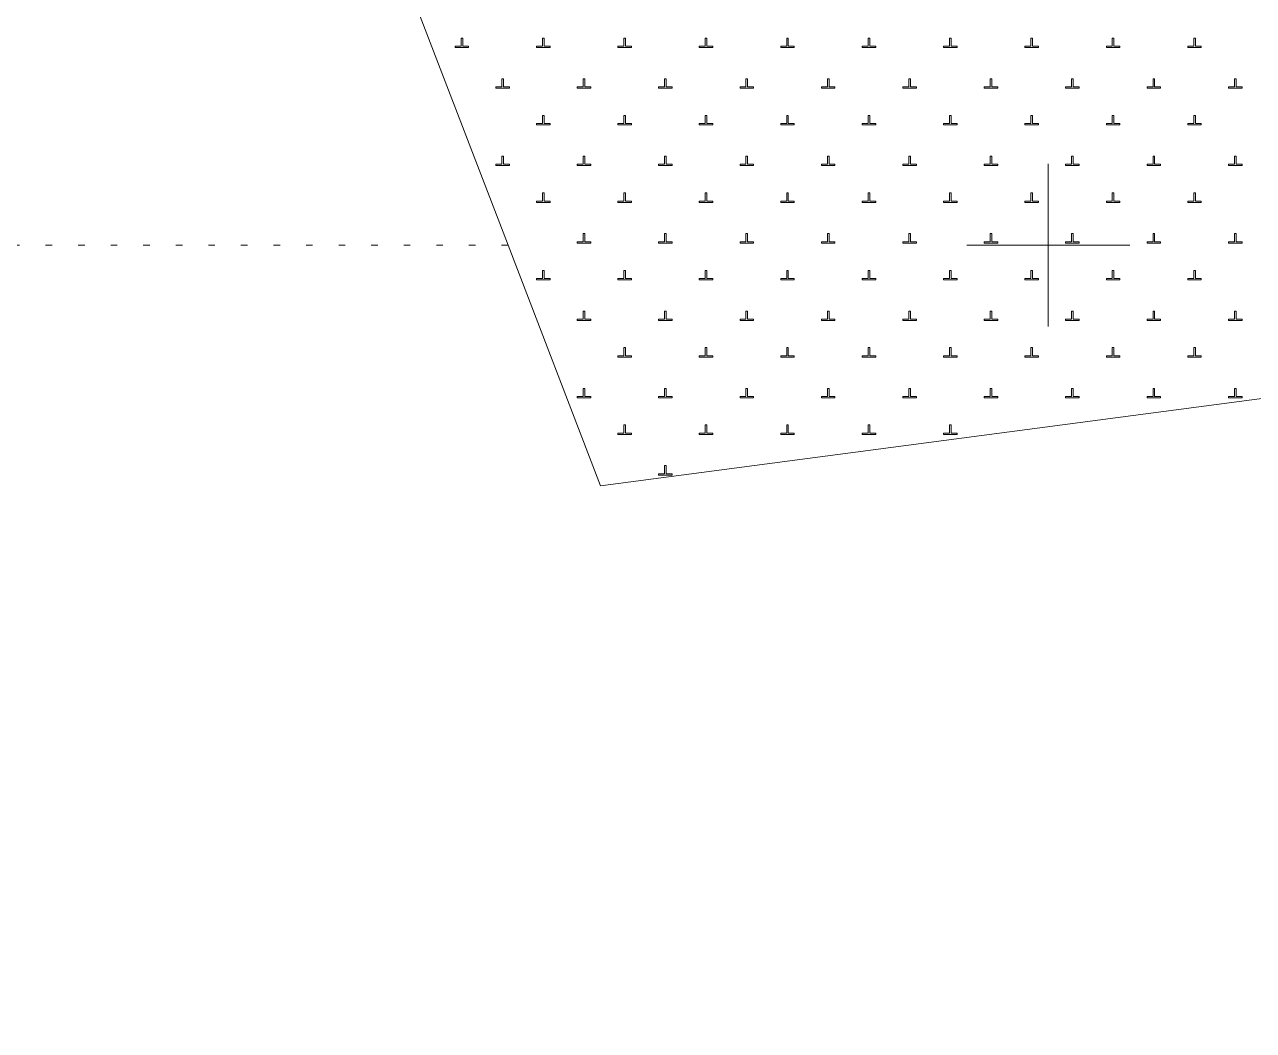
# Model space of a CAD drawing. Header units: metres. Extents: x 550890 to 551618, y 1839259 to 1840146.
# Drawn here: x 551362.27 to 551407.56, y 1839971.05 to 1840008.13 of the extents above; entities that cross this region are included whole.
import ezdxf

# ---------------------------------------------------------------- set-up
doc = ezdxf.new("R2010")
doc.units = ezdxf.units.M
doc.header["$LTSCALE"] = 0.8
doc.linetypes.add('DOTTED', pattern=[1.5, 0.3, -1.2])
for name, color, linetype, lineweight in [('10', 7, 'Continuous', 13), ('19', 7, 'Continuous', 13), ('24', 7, 'Continuous', 13), ('63', 7, 'Continuous', 13)]:
    doc.layers.add(name, color=color, linetype=linetype, lineweight=lineweight)

msp = doc.modelspace()

# ---------------------------------------------------------------- linework, layer by layer
at = {"layer": '10'}
for points in [[(551380.09, 1840000), (551364.14, 1840041.48), (551375.37, 1840077.11), (551380.41, 1840102.63)], [(551419.93, 1839941.82), (551449.31, 1839963.25), (551424.53, 1839996.55), (551383.5, 1839991.13), (551380.09, 1840000)]]:
    msp.add_lwpolyline(points, dxfattribs=at)
at = {"layer": '19'}
for points in [[(551378.14, 1840007.28), (551378.64, 1840007.28), (551378.64, 1840007.33), (551378.42, 1840007.33), (551378.42, 1840007.63), (551378.36, 1840007.63), (551378.36, 1840007.33), (551378.14, 1840007.33)], [(551381.14, 1840007.28), (551381.64, 1840007.28), (551381.64, 1840007.33), (551381.42, 1840007.33), (551381.42, 1840007.63), (551381.36, 1840007.63), (551381.36, 1840007.33), (551381.14, 1840007.33)], [(551384.14, 1840007.28), (551384.64, 1840007.28), (551384.64, 1840007.33), (551384.42, 1840007.33), (551384.42, 1840007.63), (551384.36, 1840007.63), (551384.36, 1840007.33), (551384.14, 1840007.33)], [(551387.14, 1840007.28), (551387.64, 1840007.28), (551387.64, 1840007.33), (551387.42, 1840007.33), (551387.42, 1840007.63), (551387.36, 1840007.63), (551387.36, 1840007.33), (551387.14, 1840007.33)], [(551390.14, 1840007.28), (551390.64, 1840007.28), (551390.64, 1840007.33), (551390.42, 1840007.33), (551390.42, 1840007.63), (551390.36, 1840007.63), (551390.36, 1840007.33), (551390.14, 1840007.33)], [(551393.14, 1840007.28), (551393.64, 1840007.28), (551393.64, 1840007.33), (551393.42, 1840007.33), (551393.42, 1840007.63), (551393.36, 1840007.63), (551393.36, 1840007.33), (551393.14, 1840007.33)], [(551396.14, 1840007.28), (551396.64, 1840007.28), (551396.64, 1840007.33), (551396.42, 1840007.33), (551396.42, 1840007.63), (551396.36, 1840007.63), (551396.36, 1840007.33), (551396.14, 1840007.33)], [(551399.14, 1840007.28), (551399.64, 1840007.28), (551399.64, 1840007.33), (551399.42, 1840007.33), (551399.42, 1840007.63), (551399.36, 1840007.63), (551399.36, 1840007.33), (551399.14, 1840007.33)], [(551402.14, 1840007.28), (551402.64, 1840007.28), (551402.64, 1840007.33), (551402.42, 1840007.33), (551402.42, 1840007.63), (551402.36, 1840007.63), (551402.36, 1840007.33), (551402.14, 1840007.33)], [(551405.14, 1840007.28), (551405.64, 1840007.28), (551405.64, 1840007.33), (551405.42, 1840007.33), (551405.42, 1840007.63), (551405.36, 1840007.63), (551405.36, 1840007.33), (551405.14, 1840007.33)], [(551379.64, 1840005.78), (551380.14, 1840005.78), (551380.14, 1840005.83), (551379.92, 1840005.83), (551379.92, 1840006.13), (551379.86, 1840006.13), (551379.86, 1840005.83), (551379.64, 1840005.83)], [(551382.64, 1840005.78), (551383.14, 1840005.78), (551383.14, 1840005.83), (551382.92, 1840005.83), (551382.92, 1840006.13), (551382.86, 1840006.13), (551382.86, 1840005.83), (551382.64, 1840005.83)], [(551385.64, 1840005.78), (551386.14, 1840005.78), (551386.14, 1840005.83), (551385.92, 1840005.83), (551385.92, 1840006.13), (551385.86, 1840006.13), (551385.86, 1840005.83), (551385.64, 1840005.83)], [(551388.64, 1840005.78), (551389.14, 1840005.78), (551389.14, 1840005.83), (551388.92, 1840005.83), (551388.92, 1840006.13), (551388.86, 1840006.13), (551388.86, 1840005.83), (551388.64, 1840005.83)], [(551391.64, 1840005.78), (551392.14, 1840005.78), (551392.14, 1840005.83), (551391.92, 1840005.83), (551391.92, 1840006.13), (551391.86, 1840006.13), (551391.86, 1840005.83), (551391.64, 1840005.83)], [(551394.64, 1840005.78), (551395.14, 1840005.78), (551395.14, 1840005.83), (551394.92, 1840005.83), (551394.92, 1840006.13), (551394.86, 1840006.13), (551394.86, 1840005.83), (551394.64, 1840005.83)], [(551397.64, 1840005.78), (551398.14, 1840005.78), (551398.14, 1840005.83), (551397.92, 1840005.83), (551397.92, 1840006.13), (551397.86, 1840006.13), (551397.86, 1840005.83), (551397.64, 1840005.83)], [(551400.64, 1840005.78), (551401.14, 1840005.78), (551401.14, 1840005.83), (551400.92, 1840005.83), (551400.92, 1840006.13), (551400.86, 1840006.13), (551400.86, 1840005.83), (551400.64, 1840005.83)], [(551403.64, 1840005.78), (551404.14, 1840005.78), (551404.14, 1840005.83), (551403.92, 1840005.83), (551403.92, 1840006.13), (551403.86, 1840006.13), (551403.86, 1840005.83), (551403.64, 1840005.83)], [(551406.64, 1840005.78), (551407.14, 1840005.78), (551407.14, 1840005.83), (551406.92, 1840005.83), (551406.92, 1840006.13), (551406.86, 1840006.13), (551406.86, 1840005.83), (551406.64, 1840005.83)], [(551381.14, 1840004.43), (551381.64, 1840004.43), (551381.64, 1840004.48), (551381.42, 1840004.48), (551381.42, 1840004.78), (551381.36, 1840004.78), (551381.36, 1840004.48), (551381.14, 1840004.48)], [(551384.14, 1840004.43), (551384.64, 1840004.43), (551384.64, 1840004.48), (551384.42, 1840004.48), (551384.42, 1840004.78), (551384.36, 1840004.78), (551384.36, 1840004.48), (551384.14, 1840004.48)], [(551387.14, 1840004.43), (551387.64, 1840004.43), (551387.64, 1840004.48), (551387.42, 1840004.48), (551387.42, 1840004.78), (551387.36, 1840004.78), (551387.36, 1840004.48), (551387.14, 1840004.48)], [(551390.14, 1840004.43), (551390.64, 1840004.43), (551390.64, 1840004.48), (551390.42, 1840004.48), (551390.42, 1840004.78), (551390.36, 1840004.78), (551390.36, 1840004.48), (551390.14, 1840004.48)], [(551393.14, 1840004.43), (551393.64, 1840004.43), (551393.64, 1840004.48), (551393.42, 1840004.48), (551393.42, 1840004.78), (551393.36, 1840004.78), (551393.36, 1840004.48), (551393.14, 1840004.48)], [(551396.14, 1840004.43), (551396.64, 1840004.43), (551396.64, 1840004.48), (551396.42, 1840004.48), (551396.42, 1840004.78), (551396.36, 1840004.78), (551396.36, 1840004.48), (551396.14, 1840004.48)], [(551399.14, 1840004.43), (551399.64, 1840004.43), (551399.64, 1840004.48), (551399.42, 1840004.48), (551399.42, 1840004.78), (551399.36, 1840004.78), (551399.36, 1840004.48), (551399.14, 1840004.48)], [(551402.14, 1840004.43), (551402.64, 1840004.43), (551402.64, 1840004.48), (551402.42, 1840004.48), (551402.42, 1840004.78), (551402.36, 1840004.78), (551402.36, 1840004.48), (551402.14, 1840004.48)], [(551405.14, 1840004.43), (551405.64, 1840004.43), (551405.64, 1840004.48), (551405.42, 1840004.48), (551405.42, 1840004.78), (551405.36, 1840004.78), (551405.36, 1840004.48), (551405.14, 1840004.48)], [(551379.64, 1840002.93), (551380.14, 1840002.93), (551380.14, 1840002.98), (551379.92, 1840002.98), (551379.92, 1840003.28), (551379.86, 1840003.28), (551379.86, 1840002.98), (551379.64, 1840002.98)], [(551382.64, 1840002.93), (551383.14, 1840002.93), (551383.14, 1840002.98), (551382.92, 1840002.98), (551382.92, 1840003.28), (551382.86, 1840003.28), (551382.86, 1840002.98), (551382.64, 1840002.98)], [(551385.64, 1840002.93), (551386.14, 1840002.93), (551386.14, 1840002.98), (551385.92, 1840002.98), (551385.92, 1840003.28), (551385.86, 1840003.28), (551385.86, 1840002.98), (551385.64, 1840002.98)], [(551388.64, 1840002.93), (551389.14, 1840002.93), (551389.14, 1840002.98), (551388.92, 1840002.98), (551388.92, 1840003.28), (551388.86, 1840003.28), (551388.86, 1840002.98), (551388.64, 1840002.98)], [(551391.64, 1840002.93), (551392.14, 1840002.93), (551392.14, 1840002.98), (551391.92, 1840002.98), (551391.92, 1840003.28), (551391.86, 1840003.28), (551391.86, 1840002.98), (551391.64, 1840002.98)], [(551394.64, 1840002.93), (551395.14, 1840002.93), (551395.14, 1840002.98), (551394.92, 1840002.98), (551394.92, 1840003.28), (551394.86, 1840003.28), (551394.86, 1840002.98), (551394.64, 1840002.98)], [(551397.64, 1840002.93), (551398.14, 1840002.93), (551398.14, 1840002.98), (551397.92, 1840002.98), (551397.92, 1840003.28), (551397.86, 1840003.28), (551397.86, 1840002.98), (551397.64, 1840002.98)], [(551400.64, 1840002.93), (551401.14, 1840002.93), (551401.14, 1840002.98), (551400.92, 1840002.98), (551400.92, 1840003.28), (551400.86, 1840003.28), (551400.86, 1840002.98), (551400.64, 1840002.98)], [(551403.64, 1840002.93), (551404.14, 1840002.93), (551404.14, 1840002.98), (551403.92, 1840002.98), (551403.92, 1840003.28), (551403.86, 1840003.28), (551403.86, 1840002.98), (551403.64, 1840002.98)], [(551406.64, 1840002.93), (551407.14, 1840002.93), (551407.14, 1840002.98), (551406.92, 1840002.98), (551406.92, 1840003.28), (551406.86, 1840003.28), (551406.86, 1840002.98), (551406.64, 1840002.98)], [(551381.14, 1840001.57), (551381.64, 1840001.57), (551381.64, 1840001.62), (551381.42, 1840001.62), (551381.42, 1840001.93), (551381.36, 1840001.93), (551381.36, 1840001.62), (551381.14, 1840001.62)], [(551384.14, 1840001.57), (551384.64, 1840001.57), (551384.64, 1840001.62), (551384.42, 1840001.62), (551384.42, 1840001.93), (551384.36, 1840001.93), (551384.36, 1840001.62), (551384.14, 1840001.62)], [(551387.14, 1840001.57), (551387.64, 1840001.57), (551387.64, 1840001.62), (551387.42, 1840001.62), (551387.42, 1840001.93), (551387.36, 1840001.93), (551387.36, 1840001.62), (551387.14, 1840001.62)], [(551390.14, 1840001.57), (551390.64, 1840001.57), (551390.64, 1840001.62), (551390.42, 1840001.62), (551390.42, 1840001.93), (551390.36, 1840001.93), (551390.36, 1840001.62), (551390.14, 1840001.62)], [(551393.14, 1840001.57), (551393.64, 1840001.57), (551393.64, 1840001.62), (551393.42, 1840001.62), (551393.42, 1840001.93), (551393.36, 1840001.93), (551393.36, 1840001.62), (551393.14, 1840001.62)], [(551396.14, 1840001.57), (551396.64, 1840001.57), (551396.64, 1840001.62), (551396.42, 1840001.62), (551396.42, 1840001.93), (551396.36, 1840001.93), (551396.36, 1840001.62), (551396.14, 1840001.62)], [(551399.14, 1840001.57), (551399.64, 1840001.57), (551399.64, 1840001.62), (551399.42, 1840001.62), (551399.42, 1840001.93), (551399.36, 1840001.93), (551399.36, 1840001.62), (551399.14, 1840001.62)], [(551402.14, 1840001.57), (551402.64, 1840001.57), (551402.64, 1840001.62), (551402.42, 1840001.62), (551402.42, 1840001.93), (551402.36, 1840001.93), (551402.36, 1840001.62), (551402.14, 1840001.62)], [(551405.14, 1840001.57), (551405.64, 1840001.57), (551405.64, 1840001.62), (551405.42, 1840001.62), (551405.42, 1840001.93), (551405.36, 1840001.93), (551405.36, 1840001.62), (551405.14, 1840001.62)], [(551382.64, 1840000.07), (551383.14, 1840000.07), (551383.14, 1840000.12), (551382.92, 1840000.12), (551382.92, 1840000.43), (551382.86, 1840000.43), (551382.86, 1840000.12), (551382.64, 1840000.12)], [(551385.64, 1840000.07), (551386.14, 1840000.07), (551386.14, 1840000.12), (551385.92, 1840000.12), (551385.92, 1840000.43), (551385.86, 1840000.43), (551385.86, 1840000.12), (551385.64, 1840000.12)], [(551388.64, 1840000.07), (551389.14, 1840000.07), (551389.14, 1840000.12), (551388.92, 1840000.12), (551388.92, 1840000.43), (551388.86, 1840000.43), (551388.86, 1840000.12), (551388.64, 1840000.12)], [(551391.64, 1840000.07), (551392.14, 1840000.07), (551392.14, 1840000.12), (551391.92, 1840000.12), (551391.92, 1840000.43), (551391.86, 1840000.43), (551391.86, 1840000.12), (551391.64, 1840000.12)], [(551394.64, 1840000.07), (551395.14, 1840000.07), (551395.14, 1840000.12), (551394.92, 1840000.12), (551394.92, 1840000.43), (551394.86, 1840000.43), (551394.86, 1840000.12), (551394.64, 1840000.12)], [(551397.64, 1840000.07), (551398.14, 1840000.07), (551398.14, 1840000.12), (551397.92, 1840000.12), (551397.92, 1840000.43), (551397.86, 1840000.43), (551397.86, 1840000.12), (551397.64, 1840000.12)], [(551400.64, 1840000.07), (551401.14, 1840000.07), (551401.14, 1840000.12), (551400.92, 1840000.12), (551400.92, 1840000.43), (551400.86, 1840000.43), (551400.86, 1840000.12), (551400.64, 1840000.12)], [(551403.64, 1840000.07), (551404.14, 1840000.07), (551404.14, 1840000.12), (551403.92, 1840000.12), (551403.92, 1840000.43), (551403.86, 1840000.43), (551403.86, 1840000.12), (551403.64, 1840000.12)], [(551406.64, 1840000.07), (551407.14, 1840000.07), (551407.14, 1840000.12), (551406.92, 1840000.12), (551406.92, 1840000.43), (551406.86, 1840000.43), (551406.86, 1840000.12), (551406.64, 1840000.12)], [(551381.14, 1839998.72), (551381.64, 1839998.72), (551381.64, 1839998.77), (551381.42, 1839998.77), (551381.42, 1839999.07), (551381.36, 1839999.07), (551381.36, 1839998.77), (551381.14, 1839998.77)], [(551384.14, 1839998.72), (551384.64, 1839998.72), (551384.64, 1839998.77), (551384.42, 1839998.77), (551384.42, 1839999.07), (551384.36, 1839999.07), (551384.36, 1839998.77), (551384.14, 1839998.77)], [(551387.14, 1839998.72), (551387.64, 1839998.72), (551387.64, 1839998.77), (551387.42, 1839998.77), (551387.42, 1839999.07), (551387.36, 1839999.07), (551387.36, 1839998.77), (551387.14, 1839998.77)], [(551390.14, 1839998.72), (551390.64, 1839998.72), (551390.64, 1839998.77), (551390.42, 1839998.77), (551390.42, 1839999.07), (551390.36, 1839999.07), (551390.36, 1839998.77), (551390.14, 1839998.77)], [(551393.14, 1839998.72), (551393.64, 1839998.72), (551393.64, 1839998.77), (551393.42, 1839998.77), (551393.42, 1839999.07), (551393.36, 1839999.07), (551393.36, 1839998.77), (551393.14, 1839998.77)], [(551396.14, 1839998.72), (551396.64, 1839998.72), (551396.64, 1839998.77), (551396.42, 1839998.77), (551396.42, 1839999.07), (551396.36, 1839999.07), (551396.36, 1839998.77), (551396.14, 1839998.77)], [(551399.14, 1839998.72), (551399.64, 1839998.72), (551399.64, 1839998.77), (551399.42, 1839998.77), (551399.42, 1839999.07), (551399.36, 1839999.07), (551399.36, 1839998.77), (551399.14, 1839998.77)], [(551402.14, 1839998.72), (551402.64, 1839998.72), (551402.64, 1839998.77), (551402.42, 1839998.77), (551402.42, 1839999.07), (551402.36, 1839999.07), (551402.36, 1839998.77), (551402.14, 1839998.77)], [(551405.14, 1839998.72), (551405.64, 1839998.72), (551405.64, 1839998.77), (551405.42, 1839998.77), (551405.42, 1839999.07), (551405.36, 1839999.07), (551405.36, 1839998.77), (551405.14, 1839998.77)], [(551382.64, 1839997.22), (551383.14, 1839997.22), (551383.14, 1839997.27), (551382.92, 1839997.27), (551382.92, 1839997.57), (551382.86, 1839997.57), (551382.86, 1839997.27), (551382.64, 1839997.27)], [(551385.64, 1839997.22), (551386.14, 1839997.22), (551386.14, 1839997.27), (551385.92, 1839997.27), (551385.92, 1839997.57), (551385.86, 1839997.57), (551385.86, 1839997.27), (551385.64, 1839997.27)], [(551388.64, 1839997.22), (551389.14, 1839997.22), (551389.14, 1839997.27), (551388.92, 1839997.27), (551388.92, 1839997.57), (551388.86, 1839997.57), (551388.86, 1839997.27), (551388.64, 1839997.27)], [(551391.64, 1839997.22), (551392.14, 1839997.22), (551392.14, 1839997.27), (551391.92, 1839997.27), (551391.92, 1839997.57), (551391.86, 1839997.57), (551391.86, 1839997.27), (551391.64, 1839997.27)], [(551394.64, 1839997.22), (551395.14, 1839997.22), (551395.14, 1839997.27), (551394.92, 1839997.27), (551394.92, 1839997.57), (551394.86, 1839997.57), (551394.86, 1839997.27), (551394.64, 1839997.27)], [(551397.64, 1839997.22), (551398.14, 1839997.22), (551398.14, 1839997.27), (551397.92, 1839997.27), (551397.92, 1839997.57), (551397.86, 1839997.57), (551397.86, 1839997.27), (551397.64, 1839997.27)], [(551400.64, 1839997.22), (551401.14, 1839997.22), (551401.14, 1839997.27), (551400.92, 1839997.27), (551400.92, 1839997.57), (551400.86, 1839997.57), (551400.86, 1839997.27), (551400.64, 1839997.27)], [(551403.64, 1839997.22), (551404.14, 1839997.22), (551404.14, 1839997.27), (551403.92, 1839997.27), (551403.92, 1839997.57), (551403.86, 1839997.57), (551403.86, 1839997.27), (551403.64, 1839997.27)], [(551406.64, 1839997.22), (551407.14, 1839997.22), (551407.14, 1839997.27), (551406.92, 1839997.27), (551406.92, 1839997.57), (551406.86, 1839997.57), (551406.86, 1839997.27), (551406.64, 1839997.27)], [(551384.14, 1839995.87), (551384.64, 1839995.87), (551384.64, 1839995.92), (551384.42, 1839995.92), (551384.42, 1839996.22), (551384.36, 1839996.22), (551384.36, 1839995.92), (551384.14, 1839995.92)], [(551387.14, 1839995.87), (551387.64, 1839995.87), (551387.64, 1839995.92), (551387.42, 1839995.92), (551387.42, 1839996.22), (551387.36, 1839996.22), (551387.36, 1839995.92), (551387.14, 1839995.92)], [(551390.14, 1839995.87), (551390.64, 1839995.87), (551390.64, 1839995.92), (551390.42, 1839995.92), (551390.42, 1839996.22), (551390.36, 1839996.22), (551390.36, 1839995.92), (551390.14, 1839995.92)], [(551393.14, 1839995.87), (551393.64, 1839995.87), (551393.64, 1839995.92), (551393.42, 1839995.92), (551393.42, 1839996.22), (551393.36, 1839996.22), (551393.36, 1839995.92), (551393.14, 1839995.92)], [(551396.14, 1839995.87), (551396.64, 1839995.87), (551396.64, 1839995.92), (551396.42, 1839995.92), (551396.42, 1839996.22), (551396.36, 1839996.22), (551396.36, 1839995.92), (551396.14, 1839995.92)], [(551399.14, 1839995.87), (551399.64, 1839995.87), (551399.64, 1839995.92), (551399.42, 1839995.92), (551399.42, 1839996.22), (551399.36, 1839996.22), (551399.36, 1839995.92), (551399.14, 1839995.92)], [(551402.14, 1839995.87), (551402.64, 1839995.87), (551402.64, 1839995.92), (551402.42, 1839995.92), (551402.42, 1839996.22), (551402.36, 1839996.22), (551402.36, 1839995.92), (551402.14, 1839995.92)], [(551405.14, 1839995.87), (551405.64, 1839995.87), (551405.64, 1839995.92), (551405.42, 1839995.92), (551405.42, 1839996.22), (551405.36, 1839996.22), (551405.36, 1839995.92), (551405.14, 1839995.92)], [(551382.64, 1839994.37), (551383.14, 1839994.37), (551383.14, 1839994.42), (551382.92, 1839994.42), (551382.92, 1839994.72), (551382.86, 1839994.72), (551382.86, 1839994.42), (551382.64, 1839994.42)], [(551385.64, 1839994.37), (551386.14, 1839994.37), (551386.14, 1839994.42), (551385.92, 1839994.42), (551385.92, 1839994.72), (551385.86, 1839994.72), (551385.86, 1839994.42), (551385.64, 1839994.42)], [(551388.64, 1839994.37), (551389.14, 1839994.37), (551389.14, 1839994.42), (551388.92, 1839994.42), (551388.92, 1839994.72), (551388.86, 1839994.72), (551388.86, 1839994.42), (551388.64, 1839994.42)], [(551391.64, 1839994.37), (551392.14, 1839994.37), (551392.14, 1839994.42), (551391.92, 1839994.42), (551391.92, 1839994.72), (551391.86, 1839994.72), (551391.86, 1839994.42), (551391.64, 1839994.42)], [(551394.64, 1839994.37), (551395.14, 1839994.37), (551395.14, 1839994.42), (551394.92, 1839994.42), (551394.92, 1839994.72), (551394.86, 1839994.72), (551394.86, 1839994.42), (551394.64, 1839994.42)], [(551397.64, 1839994.37), (551398.14, 1839994.37), (551398.14, 1839994.42), (551397.92, 1839994.42), (551397.92, 1839994.72), (551397.86, 1839994.72), (551397.86, 1839994.42), (551397.64, 1839994.42)], [(551400.64, 1839994.37), (551401.14, 1839994.37), (551401.14, 1839994.42), (551400.92, 1839994.42), (551400.92, 1839994.72), (551400.86, 1839994.72), (551400.86, 1839994.42), (551400.64, 1839994.42)], [(551403.64, 1839994.37), (551404.14, 1839994.37), (551404.14, 1839994.42), (551403.92, 1839994.42), (551403.92, 1839994.72), (551403.86, 1839994.72), (551403.86, 1839994.42), (551403.64, 1839994.42)], [(551406.64, 1839994.37), (551407.14, 1839994.37), (551407.14, 1839994.42), (551406.92, 1839994.42), (551406.92, 1839994.72), (551406.86, 1839994.72), (551406.86, 1839994.42), (551406.64, 1839994.42)], [(551384.14, 1839993.02), (551384.64, 1839993.02), (551384.64, 1839993.07), (551384.42, 1839993.07), (551384.42, 1839993.37), (551384.36, 1839993.37), (551384.36, 1839993.07), (551384.14, 1839993.07)], [(551387.14, 1839993.02), (551387.64, 1839993.02), (551387.64, 1839993.07), (551387.42, 1839993.07), (551387.42, 1839993.37), (551387.36, 1839993.37), (551387.36, 1839993.07), (551387.14, 1839993.07)], [(551390.14, 1839993.02), (551390.64, 1839993.02), (551390.64, 1839993.07), (551390.42, 1839993.07), (551390.42, 1839993.37), (551390.36, 1839993.37), (551390.36, 1839993.07), (551390.14, 1839993.07)], [(551393.14, 1839993.02), (551393.64, 1839993.02), (551393.64, 1839993.07), (551393.42, 1839993.07), (551393.42, 1839993.37), (551393.36, 1839993.37), (551393.36, 1839993.07), (551393.14, 1839993.07)], [(551396.14, 1839993.02), (551396.64, 1839993.02), (551396.64, 1839993.07), (551396.42, 1839993.07), (551396.42, 1839993.37), (551396.36, 1839993.37), (551396.36, 1839993.07), (551396.14, 1839993.07)], [(551385.64, 1839991.52), (551386.14, 1839991.52), (551386.14, 1839991.57), (551385.92, 1839991.57), (551385.92, 1839991.87), (551385.86, 1839991.87), (551385.86, 1839991.57), (551385.64, 1839991.57)]]:
    msp.add_lwpolyline(points, close=True, dxfattribs=at)
at = {"layer": '24', "linetype": 'DOTTED'}
msp.add_line((551380.09, 1840000), (551126.34, 1840000), dxfattribs=at)
at = {"layer": '63'}
for p, q in [((551400, 1839997), (551400, 1840003)), ((551397, 1840000), (551403, 1840000))]:
    msp.add_line(p, q, dxfattribs=at)

doc.saveas('drawing.dxf')
